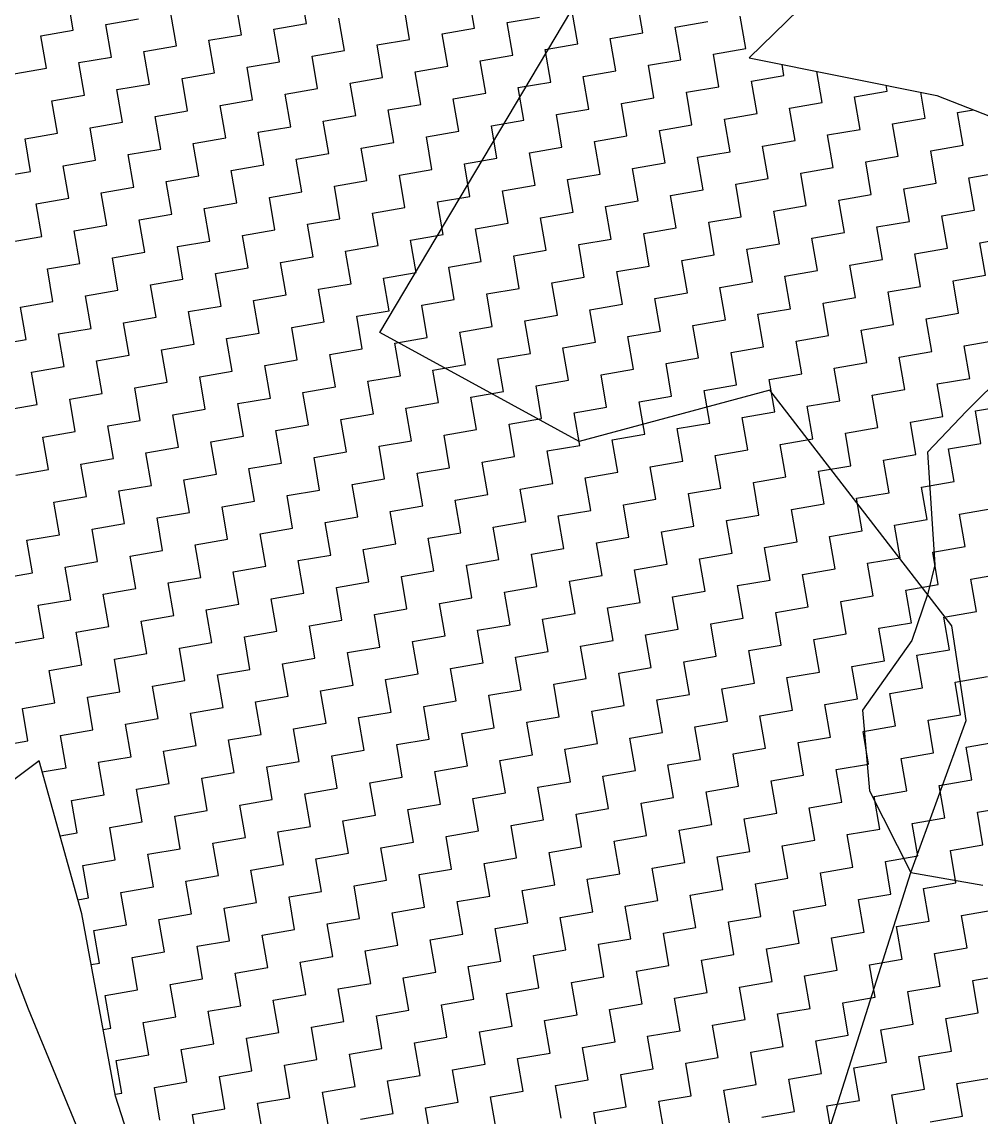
# Model space of a CAD drawing. Header units: metres. Extents: x 284659 to 287373, y 2024377 to 2026607.
# Drawn here: x 285619 to 286060, y 2025162 to 2025665 of the extents above; entities that cross this region are included whole.
import ezdxf

# ---------------------------------------------------------------- set-up
doc = ezdxf.new("R2010")
doc.units = ezdxf.units.M
doc.header["$MEASUREMENT"] = 0
for name, color, linetype in [('LINE_WATER', 4, 'Continuous'), ('POLY_HATCH', 12, 'Continuous'), ('POLY_PARCEL', 6, 'Continuous')]:
    doc.layers.add(name, color=color, linetype=linetype)

msp = doc.modelspace()

# ---------------------------------------------------------------- linework, layer by layer
at = {"layer": 'LINE_WATER'}
for p, q in [((286077.65, 2025510.54), (286052.9, 2025485.94)), ((286052.9, 2025485.94), (286034.97, 2025467.21)), ((286034.97, 2025467.21), (286038.39, 2025415.36)), ((286038.39, 2025415.36), (286035.15, 2025402.28)), ((286035.15, 2025402.28), (286027.89, 2025380.69)), ((286027.89, 2025380.69), (286005.21, 2025348.62)), ((286005.21, 2025348.62), (286008.43, 2025311.61)), ((286008.43, 2025311.61), (286027.39, 2025274.17)), ((286027.39, 2025274.17), (286060.42, 2025268.33))]:
    msp.add_line(p, q, dxfattribs=at)
at = {"layer": 'POLY_HATCH'}
for p, q in [((286040.6, 2025733.84), (285953.17, 2025648.31)), ((285953.17, 2025648.31), (286039.37, 2025630.97)), ((286039.37, 2025630.97), (286082.97, 2025613.88)), ((285626.87, 2025325.45), (285474.34, 2025211.37)), ((285646.52, 2025255.1), (285626.87, 2025325.45)), ((285661.94, 2025171.33), (285646.52, 2025255.1)), ((285673.91, 2025134.63), (285661.94, 2025171.33))]:
    msp.add_line(p, q, dxfattribs=at)
at = {"layer": 'POLY_HATCH', "linetype": 'Continuous'}
for p, q in [((285642.58, 2025661.03), (285640.01, 2025675.96)), ((285749.7, 2025664.04), (285747.14, 2025678.98)), ((285826.95, 2025661.92), (285824.39, 2025676.86)), ((285904.2, 2025659.81), (285901.64, 2025674.74)), ((285719.83, 2025658.91), (285717.26, 2025673.85)), ((285797.08, 2025656.79), (285794.51, 2025671.73)), ((285874.33, 2025654.68), (285871.76, 2025669.62)), ((285657.51, 2025663.59), (285672.45, 2025666.16)), ((285689.95, 2025653.78), (285687.39, 2025668.72)), ((285767.2, 2025651.67), (285764.64, 2025666.6)), ((285841.89, 2025664.49), (285856.83, 2025667.05)), ((285844.45, 2025649.55), (285841.89, 2025664.49)), ((285919.14, 2025662.37), (285934.08, 2025664.94)), ((285951.58, 2025652.56), (285949.01, 2025667.5)), ((285627.64, 2025658.46), (285642.58, 2025661.03)), ((285660.08, 2025648.65), (285657.51, 2025663.59)), ((285734.76, 2025661.48), (285749.7, 2025664.04)), ((285737.33, 2025646.54), (285734.76, 2025661.48)), ((285812.01, 2025659.36), (285826.95, 2025661.92)), ((285814.58, 2025644.42), (285812.01, 2025659.36)), ((285889.26, 2025657.24), (285904.2, 2025659.81)), ((285921.7, 2025647.43), (285919.14, 2025662.37)), ((285630.2, 2025643.53), (285627.64, 2025658.46)), ((285704.89, 2025656.35), (285719.83, 2025658.91)), ((285707.45, 2025641.41), (285704.89, 2025656.35)), ((285782.14, 2025654.23), (285797.08, 2025656.79)), ((285784.7, 2025639.29), (285782.14, 2025654.23)), ((285859.39, 2025652.11), (285874.33, 2025654.68)), ((285891.83, 2025642.31), (285889.26, 2025657.24)), ((285675.01, 2025651.22), (285689.95, 2025653.78)), ((285677.58, 2025636.28), (285675.01, 2025651.22)), ((285752.26, 2025649.1), (285767.2, 2025651.67)), ((285829.51, 2025646.99), (285844.45, 2025649.55)), ((285861.95, 2025637.18), (285859.39, 2025652.11)), ((285936.64, 2025650), (285951.58, 2025652.56)), ((285939.2, 2025635.06), (285936.64, 2025650)), ((285645.14, 2025646.09), (285660.08, 2025648.65)), ((285647.7, 2025631.15), (285645.14, 2025646.09)), ((285722.39, 2025643.97), (285737.33, 2025646.54)), ((285754.83, 2025634.17), (285752.26, 2025649.1)), ((285799.64, 2025641.86), (285814.58, 2025644.42)), ((285832.08, 2025632.05), (285829.51, 2025646.99)), ((285906.77, 2025644.87), (285921.7, 2025647.43)), ((285909.33, 2025629.93), (285906.77, 2025644.87)), ((285969.08, 2025640.19), (285968.2, 2025645.29)), ((285615.27, 2025640.96), (285630.2, 2025643.53)), ((285692.52, 2025638.85), (285707.45, 2025641.41)), ((285724.95, 2025629.04), (285722.39, 2025643.97)), ((285769.77, 2025636.73), (285784.7, 2025639.29)), ((285802.2, 2025626.92), (285799.64, 2025641.86)), ((285876.89, 2025639.74), (285891.83, 2025642.31)), ((285879.45, 2025624.8), (285876.89, 2025639.74)), ((285954.14, 2025637.63), (285969.08, 2025640.19)), ((285986.58, 2025627.82), (285984.13, 2025642.08)), ((285662.64, 2025633.72), (285677.58, 2025636.28)), ((285695.08, 2025623.91), (285692.52, 2025638.85)), ((285739.89, 2025631.6), (285754.83, 2025634.17)), ((285772.33, 2025621.79), (285769.77, 2025636.73)), ((285847.02, 2025634.61), (285861.95, 2025637.18)), ((285849.58, 2025619.68), (285847.02, 2025634.61)), ((285924.27, 2025632.5), (285939.2, 2025635.06)), ((285956.71, 2025622.69), (285954.14, 2025637.63)), ((286016.45, 2025632.94), (286015.98, 2025635.68)), ((285632.77, 2025628.59), (285647.7, 2025631.15)), ((285665.21, 2025618.78), (285662.64, 2025633.72)), ((285742.46, 2025616.66), (285739.89, 2025631.6)), ((285817.14, 2025629.48), (285832.08, 2025632.05)), ((285819.71, 2025614.55), (285817.14, 2025629.48)), ((285894.39, 2025627.37), (285909.33, 2025629.93)), ((285926.83, 2025617.56), (285924.27, 2025632.5)), ((286001.52, 2025630.38), (286016.45, 2025632.94)), ((286004.08, 2025615.44), (286001.52, 2025630.38)), ((286033.96, 2025620.57), (286031.91, 2025632.47)), ((285635.33, 2025613.65), (285632.77, 2025628.59)), ((285710.02, 2025626.47), (285724.95, 2025629.04)), ((285712.58, 2025611.54), (285710.02, 2025626.47)), ((285787.27, 2025624.36), (285802.2, 2025626.92)), ((285789.83, 2025609.42), (285787.27, 2025624.36)), ((285864.52, 2025622.24), (285879.45, 2025624.8)), ((285896.96, 2025612.43), (285894.39, 2025627.37)), ((285971.64, 2025625.25), (285986.58, 2025627.82)), ((285974.21, 2025610.32), (285971.64, 2025625.25)), ((286048.89, 2025623.14), (286056.17, 2025624.39)), ((285680.14, 2025621.34), (285695.08, 2025623.91)), ((285682.71, 2025606.41), (285680.14, 2025621.34)), ((285757.39, 2025619.23), (285772.33, 2025621.79)), ((285759.96, 2025604.29), (285757.39, 2025619.23)), ((285834.64, 2025617.11), (285849.58, 2025619.68)), ((285867.08, 2025607.3), (285864.52, 2025622.24)), ((285941.77, 2025620.12), (285956.71, 2025622.69)), ((285944.33, 2025605.19), (285941.77, 2025620.12)), ((286019.02, 2025618.01), (286033.96, 2025620.57)), ((286051.46, 2025608.2), (286048.89, 2025623.14)), ((285650.27, 2025616.22), (285665.21, 2025618.78)), ((285652.83, 2025601.28), (285650.27, 2025616.22)), ((285727.52, 2025614.1), (285742.46, 2025616.66)), ((285730.08, 2025599.16), (285727.52, 2025614.1)), ((285804.77, 2025611.98), (285819.71, 2025614.55)), ((285837.21, 2025602.17), (285834.64, 2025617.11)), ((285911.89, 2025615), (285926.83, 2025617.56)), ((285914.46, 2025600.06), (285911.89, 2025615)), ((285989.14, 2025612.88), (286004.08, 2025615.44)), ((286021.58, 2025603.07), (286019.02, 2025618.01)), ((285620.39, 2025611.09), (285635.33, 2025613.65)), ((285622.96, 2025596.15), (285620.39, 2025611.09)), ((285697.64, 2025608.97), (285712.58, 2025611.54)), ((285700.21, 2025594.03), (285697.64, 2025608.97)), ((285774.89, 2025606.85), (285789.83, 2025609.42)), ((285807.33, 2025597.05), (285804.77, 2025611.98)), ((285882.02, 2025609.87), (285896.96, 2025612.43)), ((285884.58, 2025594.93), (285882.02, 2025609.87)), ((285959.27, 2025607.75), (285974.21, 2025610.32)), ((285991.71, 2025597.94), (285989.14, 2025612.88)), ((285667.77, 2025603.84), (285682.71, 2025606.41)), ((285745.02, 2025601.73), (285759.96, 2025604.29)), ((285777.46, 2025591.92), (285774.89, 2025606.85)), ((285852.14, 2025604.74), (285867.08, 2025607.3)), ((285854.71, 2025589.8), (285852.14, 2025604.74)), ((285929.39, 2025602.62), (285944.33, 2025605.19)), ((285961.83, 2025592.81), (285959.27, 2025607.75)), ((286036.52, 2025605.63), (286051.46, 2025608.2)), ((286039.08, 2025590.7), (286036.52, 2025605.63)), ((285637.9, 2025598.71), (285652.83, 2025601.28)), ((285670.33, 2025588.91), (285667.77, 2025603.84)), ((285715.15, 2025596.6), (285730.08, 2025599.16)), ((285747.58, 2025586.79), (285745.02, 2025601.73)), ((285822.27, 2025599.61), (285837.21, 2025602.17)), ((285824.83, 2025584.67), (285822.27, 2025599.61)), ((285899.52, 2025597.49), (285914.46, 2025600.06)), ((285931.96, 2025587.69), (285929.39, 2025602.62)), ((286006.64, 2025600.51), (286021.58, 2025603.07)), ((286009.21, 2025585.57), (286006.64, 2025600.51)), ((285608.02, 2025593.59), (285622.96, 2025596.15)), ((285640.46, 2025583.78), (285637.9, 2025598.71)), ((285685.27, 2025591.47), (285700.21, 2025594.03)), ((285717.71, 2025581.66), (285715.15, 2025596.6)), ((285792.4, 2025594.48), (285807.33, 2025597.05)), ((285794.96, 2025579.54), (285792.4, 2025594.48)), ((285869.65, 2025592.37), (285884.58, 2025594.93)), ((285902.08, 2025582.56), (285899.52, 2025597.49)), ((285976.77, 2025595.38), (285991.71, 2025597.94)), ((285979.33, 2025580.44), (285976.77, 2025595.38)), ((286054.02, 2025593.26), (286068.96, 2025595.83)), ((285655.4, 2025586.34), (285670.33, 2025588.91)), ((285687.84, 2025576.53), (285685.27, 2025591.47)), ((285762.52, 2025589.35), (285777.46, 2025591.92)), ((285765.09, 2025574.42), (285762.52, 2025589.35)), ((285839.77, 2025587.24), (285854.71, 2025589.8)), ((285872.21, 2025577.43), (285869.65, 2025592.37)), ((285946.9, 2025590.25), (285961.83, 2025592.81)), ((285949.46, 2025575.31), (285946.9, 2025590.25)), ((286024.15, 2025588.13), (286039.08, 2025590.7)), ((286056.58, 2025578.32), (286054.02, 2025593.26)), ((285625.52, 2025581.21), (285640.46, 2025583.78)), ((285657.96, 2025571.4), (285655.4, 2025586.34)), ((285732.65, 2025584.23), (285747.58, 2025586.79)), ((285735.21, 2025569.29), (285732.65, 2025584.23)), ((285809.9, 2025582.11), (285824.83, 2025584.67)), ((285842.34, 2025572.3), (285839.77, 2025587.24)), ((285917.02, 2025585.12), (285931.96, 2025587.69)), ((285919.59, 2025570.18), (285917.02, 2025585.12)), ((285994.27, 2025583), (286009.21, 2025585.57)), ((286026.71, 2025573.2), (286024.15, 2025588.13)), ((285628.09, 2025566.28), (285625.52, 2025581.21)), ((285702.77, 2025579.1), (285717.71, 2025581.66)), ((285705.34, 2025564.16), (285702.77, 2025579.1)), ((285780.02, 2025576.98), (285794.96, 2025579.54)), ((285812.46, 2025567.17), (285809.9, 2025582.11)), ((285887.15, 2025579.99), (285902.08, 2025582.56)), ((285889.71, 2025565.06), (285887.15, 2025579.99)), ((285964.4, 2025577.88), (285979.33, 2025580.44)), ((285996.84, 2025568.07), (285994.27, 2025583)), ((285672.9, 2025573.97), (285687.84, 2025576.53)), ((285675.46, 2025559.03), (285672.9, 2025573.97)), ((285750.15, 2025571.85), (285765.09, 2025574.42)), ((285782.59, 2025562.04), (285780.02, 2025576.98)), ((285857.27, 2025574.86), (285872.21, 2025577.43)), ((285859.84, 2025559.93), (285857.27, 2025574.86)), ((285934.52, 2025572.75), (285949.46, 2025575.31)), ((285966.96, 2025562.94), (285964.4, 2025577.88)), ((286041.65, 2025575.76), (286056.58, 2025578.32)), ((286044.21, 2025560.82), (286041.65, 2025575.76)), ((285643.02, 2025568.84), (285657.96, 2025571.4)), ((285645.59, 2025553.9), (285643.02, 2025568.84)), ((285720.27, 2025566.72), (285735.21, 2025569.29)), ((285752.71, 2025556.91), (285750.15, 2025571.85)), ((285827.4, 2025569.74), (285842.34, 2025572.3)), ((285829.96, 2025554.8), (285827.4, 2025569.74)), ((285904.65, 2025567.62), (285919.59, 2025570.18)), ((285937.09, 2025557.81), (285934.52, 2025572.75)), ((286011.77, 2025570.63), (286026.71, 2025573.2)), ((286014.34, 2025555.69), (286011.77, 2025570.63)), ((285613.15, 2025563.71), (285628.09, 2025566.28)), ((285690.4, 2025561.6), (285705.34, 2025564.16)), ((285722.84, 2025551.79), (285720.27, 2025566.72)), ((285797.52, 2025564.61), (285812.46, 2025567.17)), ((285800.09, 2025549.67), (285797.52, 2025564.61)), ((285874.77, 2025562.49), (285889.71, 2025565.06)), ((285907.21, 2025552.68), (285904.65, 2025567.62)), ((285981.9, 2025565.5), (285996.84, 2025568.07)), ((285984.46, 2025550.57), (285981.9, 2025565.5)), ((286059.15, 2025563.39), (286074.09, 2025565.95)), ((285660.53, 2025556.47), (285675.46, 2025559.03)), ((285692.96, 2025546.66), (285690.4, 2025561.6)), ((285767.65, 2025559.48), (285782.59, 2025562.04)), ((285770.21, 2025544.54), (285767.65, 2025559.48)), ((285844.9, 2025557.36), (285859.84, 2025559.93)), ((285877.34, 2025547.55), (285874.77, 2025562.49)), ((285952.02, 2025560.38), (285966.96, 2025562.94)), ((285954.59, 2025545.44), (285952.02, 2025560.38)), ((286029.27, 2025558.26), (286044.21, 2025560.82)), ((286061.71, 2025548.45), (286059.15, 2025563.39)), ((285630.65, 2025551.34), (285645.59, 2025553.9)), ((285663.09, 2025541.53), (285660.53, 2025556.47)), ((285737.78, 2025554.35), (285752.71, 2025556.91)), ((285740.34, 2025539.41), (285737.78, 2025554.35)), ((285815.03, 2025552.23), (285829.96, 2025554.8)), ((285847.46, 2025542.43), (285844.9, 2025557.36)), ((285922.15, 2025555.25), (285937.09, 2025557.81)), ((285924.71, 2025540.31), (285922.15, 2025555.25)), ((285999.4, 2025553.13), (286014.34, 2025555.69)), ((286031.84, 2025543.32), (286029.27, 2025558.26)), ((285633.22, 2025536.4), (285630.65, 2025551.34)), ((285707.9, 2025549.22), (285722.84, 2025551.79)), ((285710.47, 2025534.29), (285707.9, 2025549.22)), ((285785.15, 2025547.11), (285800.09, 2025549.67)), ((285817.59, 2025537.3), (285815.03, 2025552.23)), ((285892.28, 2025550.12), (285907.21, 2025552.68)), ((285894.84, 2025535.18), (285892.28, 2025550.12)), ((285969.53, 2025548), (285984.46, 2025550.57)), ((286001.96, 2025538.19), (285999.4, 2025553.13)), ((285678.03, 2025544.09), (285692.96, 2025546.66)), ((285680.59, 2025529.16), (285678.03, 2025544.09)), ((285755.28, 2025541.98), (285770.21, 2025544.54)), ((285787.72, 2025532.17), (285785.15, 2025547.11)), ((285862.4, 2025544.99), (285877.34, 2025547.55)), ((285864.97, 2025530.05), (285862.4, 2025544.99)), ((285939.65, 2025542.87), (285954.59, 2025545.44)), ((285972.09, 2025533.06), (285969.53, 2025548)), ((286046.78, 2025545.89), (286061.71, 2025548.45)), ((286049.34, 2025530.95), (286046.78, 2025545.89)), ((285648.15, 2025538.97), (285663.09, 2025541.53)), ((285650.72, 2025524.03), (285648.15, 2025538.97)), ((285725.4, 2025536.85), (285740.34, 2025539.41)), ((285757.84, 2025527.04), (285755.28, 2025541.98)), ((285832.53, 2025539.86), (285847.46, 2025542.43)), ((285835.09, 2025524.92), (285832.53, 2025539.86)), ((285909.78, 2025537.75), (285924.71, 2025540.31)), ((285942.22, 2025527.94), (285939.65, 2025542.87)), ((286016.9, 2025540.76), (286031.84, 2025543.32)), ((286019.47, 2025525.82), (286016.9, 2025540.76)), ((285618.28, 2025533.84), (285633.22, 2025536.4)), ((285620.84, 2025518.9), (285618.28, 2025533.84)), ((285695.53, 2025531.72), (285710.47, 2025534.29)), ((285727.97, 2025521.91), (285725.4, 2025536.85)), ((285802.65, 2025534.73), (285817.59, 2025537.3)), ((285805.22, 2025519.8), (285802.65, 2025534.73)), ((285879.9, 2025532.62), (285894.84, 2025535.18)), ((285912.34, 2025522.81), (285909.78, 2025537.75)), ((285987.03, 2025535.63), (286001.96, 2025538.19)), ((285989.59, 2025520.69), (285987.03, 2025535.63)), ((285665.65, 2025526.59), (285680.59, 2025529.16)), ((285698.09, 2025516.78), (285695.53, 2025531.72)), ((285772.78, 2025529.6), (285787.72, 2025532.17)), ((285775.34, 2025514.67), (285772.78, 2025529.6)), ((285850.03, 2025527.49), (285864.97, 2025530.05)), ((285882.47, 2025517.68), (285879.9, 2025532.62)), ((285957.15, 2025530.5), (285972.09, 2025533.06)), ((285959.72, 2025515.56), (285957.15, 2025530.5)), ((286034.4, 2025528.38), (286049.34, 2025530.95)), ((285635.78, 2025521.46), (285650.72, 2025524.03)), ((285668.22, 2025511.66), (285665.65, 2025526.59)), ((285742.9, 2025524.48), (285757.84, 2025527.04)), ((285745.47, 2025509.54), (285742.9, 2025524.48)), ((285820.15, 2025522.36), (285835.09, 2025524.92)), ((285852.59, 2025512.55), (285850.03, 2025527.49)), ((285927.28, 2025525.37), (285942.22, 2025527.94)), ((285929.84, 2025510.44), (285927.28, 2025525.37)), ((286004.53, 2025523.26), (286019.47, 2025525.82)), ((286036.97, 2025513.45), (286034.4, 2025528.38)), ((285605.9, 2025516.34), (285620.84, 2025518.9)), ((285638.34, 2025506.53), (285635.78, 2025521.46)), ((285713.03, 2025519.35), (285727.97, 2025521.91)), ((285715.59, 2025504.41), (285713.03, 2025519.35)), ((285790.28, 2025517.23), (285805.22, 2025519.8)), ((285822.72, 2025507.42), (285820.15, 2025522.36)), ((285897.4, 2025520.24), (285912.34, 2025522.81)), ((285899.97, 2025505.31), (285897.4, 2025520.24)), ((285974.65, 2025518.13), (285989.59, 2025520.69)), ((286007.09, 2025508.32), (286004.53, 2025523.26)), ((286051.9, 2025516.01), (286066.84, 2025518.58)), ((285683.16, 2025514.22), (285698.09, 2025516.78)), ((285685.72, 2025499.28), (285683.16, 2025514.22)), ((285760.41, 2025512.1), (285775.34, 2025514.67)), ((285792.84, 2025502.29), (285790.28, 2025517.23)), ((285867.53, 2025515.12), (285882.47, 2025517.68)), ((285870.09, 2025500.18), (285867.53, 2025515.12)), ((285944.78, 2025513), (285959.72, 2025515.56)), ((285977.22, 2025503.19), (285974.65, 2025518.13)), ((286022.03, 2025510.88), (286036.97, 2025513.45)), ((286054.47, 2025501.07), (286051.9, 2025516.01)), ((285653.28, 2025509.09), (285668.22, 2025511.66)), ((285655.84, 2025494.15), (285653.28, 2025509.09)), ((285730.53, 2025506.97), (285745.47, 2025509.54)), ((285762.97, 2025497.17), (285760.41, 2025512.1)), ((285837.66, 2025509.99), (285852.59, 2025512.55)), ((285840.22, 2025495.05), (285837.66, 2025509.99)), ((285914.91, 2025507.87), (285929.84, 2025510.44)), ((285947.34, 2025498.06), (285944.78, 2025513)), ((285992.16, 2025505.75), (286007.09, 2025508.32)), ((286024.59, 2025495.95), (286022.03, 2025510.88)), ((285623.41, 2025503.96), (285638.34, 2025506.53)), ((285625.97, 2025489.03), (285623.41, 2025503.96)), ((285700.66, 2025501.85), (285715.59, 2025504.41)), ((285733.1, 2025492.04), (285730.53, 2025506.97)), ((285807.78, 2025504.86), (285822.72, 2025507.42)), ((285810.35, 2025489.92), (285807.78, 2025504.86)), ((285885.03, 2025502.74), (285899.97, 2025505.31)), ((285917.47, 2025492.93), (285914.91, 2025507.87)), ((285994.72, 2025490.82), (285992.16, 2025505.75)), ((285670.78, 2025496.72), (285685.72, 2025499.28)), ((285703.22, 2025486.91), (285700.66, 2025501.85)), ((285777.91, 2025499.73), (285792.84, 2025502.29)), ((285780.47, 2025484.79), (285777.91, 2025499.73)), ((285855.16, 2025497.61), (285870.09, 2025500.18)), ((285887.6, 2025487.81), (285885.03, 2025502.74)), ((285962.28, 2025500.63), (285977.22, 2025503.19)), ((285964.85, 2025485.69), (285962.28, 2025500.63)), ((286039.53, 2025498.51), (286054.47, 2025501.07)), ((286042.1, 2025483.57), (286039.53, 2025498.51)), ((285640.91, 2025491.59), (285655.84, 2025494.15)), ((285673.35, 2025481.78), (285670.78, 2025496.72)), ((285748.03, 2025494.6), (285762.97, 2025497.17)), ((285750.6, 2025479.66), (285748.03, 2025494.6)), ((285825.28, 2025492.49), (285840.22, 2025495.05)), ((285857.72, 2025482.68), (285855.16, 2025497.61)), ((285932.41, 2025495.5), (285947.34, 2025498.06)), ((285934.97, 2025480.56), (285932.41, 2025495.5)), ((286009.66, 2025493.38), (286024.59, 2025495.95)), ((286012.22, 2025478.44), (286009.66, 2025493.38)), ((285611.03, 2025486.46), (285625.97, 2025489.03)), ((285643.47, 2025476.65), (285640.91, 2025491.59)), ((285718.16, 2025489.47), (285733.1, 2025492.04)), ((285720.72, 2025474.54), (285718.16, 2025489.47)), ((285795.41, 2025487.36), (285810.35, 2025489.92)), ((285827.85, 2025477.55), (285825.28, 2025492.49)), ((285902.53, 2025490.37), (285917.47, 2025492.93)), ((285905.1, 2025475.43), (285902.53, 2025490.37)), ((285979.78, 2025488.25), (285994.72, 2025490.82)), ((285982.35, 2025473.32), (285979.78, 2025488.25)), ((286057.03, 2025486.14), (286071.97, 2025488.7)), ((285688.28, 2025484.35), (285703.22, 2025486.91)), ((285690.85, 2025469.41), (285688.28, 2025484.35)), ((285765.53, 2025482.23), (285780.47, 2025484.79)), ((285797.97, 2025472.42), (285795.41, 2025487.36)), ((285872.66, 2025485.24), (285887.6, 2025487.81)), ((285875.22, 2025470.3), (285872.66, 2025485.24)), ((285949.91, 2025483.12), (285964.85, 2025485.69)), ((286027.16, 2025481.01), (286042.1, 2025483.57)), ((286059.6, 2025471.2), (286057.03, 2025486.14)), ((285658.41, 2025479.22), (285673.35, 2025481.78)), ((285660.97, 2025464.28), (285658.41, 2025479.22)), ((285735.66, 2025477.1), (285750.6, 2025479.66)), ((285768.1, 2025467.29), (285765.53, 2025482.23)), ((285842.78, 2025480.11), (285857.72, 2025482.68)), ((285845.35, 2025465.18), (285842.78, 2025480.11)), ((285920.03, 2025478), (285934.97, 2025480.56)), ((285952.47, 2025468.19), (285949.91, 2025483.12)), ((285997.28, 2025475.88), (286012.22, 2025478.44)), ((286029.72, 2025466.07), (286027.16, 2025481.01)), ((285628.53, 2025474.09), (285643.47, 2025476.65)), ((285631.1, 2025459.15), (285628.53, 2025474.09)), ((285705.78, 2025471.97), (285720.72, 2025474.54)), ((285738.22, 2025462.16), (285735.66, 2025477.1)), ((285812.91, 2025474.98), (285827.85, 2025477.55)), ((285815.47, 2025460.05), (285812.91, 2025474.98)), ((285890.16, 2025472.87), (285905.1, 2025475.43)), ((285922.6, 2025463.06), (285920.03, 2025478)), ((285967.41, 2025470.75), (285982.35, 2025473.32)), ((285999.85, 2025460.94), (285997.28, 2025475.88)), ((285675.91, 2025466.84), (285690.85, 2025469.41)), ((285708.35, 2025457.03), (285705.78, 2025471.97)), ((285783.04, 2025469.86), (285797.97, 2025472.42)), ((285785.6, 2025454.92), (285783.04, 2025469.86)), ((285860.29, 2025467.74), (285875.22, 2025470.3)), ((285892.72, 2025457.93), (285890.16, 2025472.87)), ((285937.54, 2025465.62), (285952.47, 2025468.19)), ((285969.97, 2025455.81), (285967.41, 2025470.75)), ((286044.66, 2025468.64), (286059.6, 2025471.2)), ((286047.22, 2025453.7), (286044.66, 2025468.64)), ((285646.04, 2025461.72), (285660.97, 2025464.28)), ((285678.47, 2025451.91), (285675.91, 2025466.84)), ((285753.16, 2025464.73), (285768.1, 2025467.29)), ((285755.72, 2025449.79), (285753.16, 2025464.73)), ((285830.41, 2025462.61), (285845.35, 2025465.18)), ((285862.85, 2025452.8), (285860.29, 2025467.74)), ((285907.66, 2025460.5), (285922.6, 2025463.06)), ((285940.1, 2025450.69), (285937.54, 2025465.62)), ((286014.79, 2025463.51), (286029.72, 2025466.07)), ((286017.35, 2025448.57), (286014.79, 2025463.51)), ((285616.16, 2025456.59), (285631.1, 2025459.15)), ((285648.6, 2025446.78), (285646.04, 2025461.72)), ((285723.29, 2025459.6), (285738.22, 2025462.16)), ((285725.85, 2025444.66), (285723.29, 2025459.6)), ((285800.54, 2025457.48), (285815.47, 2025460.05)), ((285832.97, 2025447.67), (285830.41, 2025462.61)), ((285910.23, 2025445.56), (285907.66, 2025460.5)), ((285984.91, 2025458.38), (285999.85, 2025460.94)), ((285987.48, 2025443.44), (285984.91, 2025458.38)), ((285693.41, 2025454.47), (285708.35, 2025457.03)), ((285695.98, 2025439.53), (285693.41, 2025454.47)), ((285770.66, 2025452.35), (285785.6, 2025454.92)), ((285803.1, 2025442.55), (285800.54, 2025457.48)), ((285877.79, 2025455.37), (285892.72, 2025457.93)), ((285880.35, 2025440.43), (285877.79, 2025455.37)), ((285955.04, 2025453.25), (285969.97, 2025455.81)), ((285957.6, 2025438.31), (285955.04, 2025453.25)), ((286032.29, 2025451.13), (286047.22, 2025453.7)), ((285663.54, 2025449.34), (285678.47, 2025451.91)), ((285666.1, 2025434.41), (285663.54, 2025449.34)), ((285740.79, 2025447.23), (285755.72, 2025449.79)), ((285773.23, 2025437.42), (285770.66, 2025452.35)), ((285847.91, 2025450.24), (285862.85, 2025452.8)), ((285850.48, 2025435.3), (285847.91, 2025450.24)), ((285925.16, 2025448.12), (285940.1, 2025450.69)), ((285927.73, 2025433.18), (285925.16, 2025448.12)), ((286002.41, 2025446.01), (286017.35, 2025448.57)), ((286034.85, 2025436.2), (286032.29, 2025451.13)), ((285633.66, 2025444.21), (285648.6, 2025446.78)), ((285636.23, 2025429.28), (285633.66, 2025444.21)), ((285710.91, 2025442.1), (285725.85, 2025444.66)), ((285743.35, 2025432.29), (285740.79, 2025447.23)), ((285818.04, 2025445.11), (285832.97, 2025447.67)), ((285820.6, 2025430.17), (285818.04, 2025445.11)), ((285895.29, 2025442.99), (285910.23, 2025445.56)), ((285897.85, 2025428.06), (285895.29, 2025442.99)), ((285972.54, 2025440.88), (285987.48, 2025443.44)), ((286004.98, 2025431.07), (286002.41, 2025446.01)), ((285681.04, 2025436.97), (285695.98, 2025439.53)), ((285713.48, 2025427.16), (285710.91, 2025442.1)), ((285788.16, 2025439.98), (285803.1, 2025442.55)), ((285790.73, 2025425.04), (285788.16, 2025439.98)), ((285865.41, 2025437.87), (285880.35, 2025440.43)), ((285942.66, 2025435.75), (285957.6, 2025438.31)), ((285975.1, 2025425.94), (285972.54, 2025440.88)), ((286049.79, 2025438.76), (286064.73, 2025441.33)), ((286052.35, 2025423.82), (286049.79, 2025438.76)), ((285651.16, 2025431.84), (285666.1, 2025434.41)), ((285683.6, 2025422.03), (285681.04, 2025436.97)), ((285758.29, 2025434.85), (285773.23, 2025437.42)), ((285760.85, 2025419.92), (285758.29, 2025434.85)), ((285835.54, 2025432.74), (285850.48, 2025435.3)), ((285867.98, 2025422.93), (285865.41, 2025437.87)), ((285912.79, 2025430.62), (285927.73, 2025433.18)), ((285945.23, 2025420.81), (285942.66, 2025435.75)), ((286019.91, 2025433.63), (286034.85, 2025436.2)), ((286022.48, 2025418.7), (286019.91, 2025433.63)), ((285621.29, 2025426.71), (285636.23, 2025429.28)), ((285653.73, 2025416.9), (285651.16, 2025431.84)), ((285728.41, 2025429.72), (285743.35, 2025432.29)), ((285730.98, 2025414.79), (285728.41, 2025429.72)), ((285805.66, 2025427.61), (285820.6, 2025430.17)), ((285838.1, 2025417.8), (285835.54, 2025432.74)), ((285882.91, 2025425.49), (285897.85, 2025428.06)), ((285915.35, 2025415.68), (285912.79, 2025430.62)), ((285990.04, 2025428.5), (286004.98, 2025431.07)), ((285992.6, 2025413.57), (285990.04, 2025428.5)), ((285623.85, 2025411.78), (285621.29, 2025426.71)), ((285698.54, 2025424.6), (285713.48, 2025427.16)), ((285701.1, 2025409.66), (285698.54, 2025424.6)), ((285775.79, 2025422.48), (285790.73, 2025425.04)), ((285808.23, 2025412.67), (285805.66, 2025427.61)), ((285853.04, 2025420.36), (285867.98, 2025422.93)), ((285885.48, 2025410.56), (285882.91, 2025425.49)), ((285960.17, 2025423.38), (285975.1, 2025425.94)), ((285962.73, 2025408.44), (285960.17, 2025423.38)), ((286037.42, 2025421.26), (286052.35, 2025423.82)), ((285668.67, 2025419.47), (285683.6, 2025422.03)), ((285671.23, 2025404.53), (285668.67, 2025419.47)), ((285745.92, 2025417.35), (285760.85, 2025419.92)), ((285778.35, 2025407.54), (285775.79, 2025422.48)), ((285823.17, 2025415.24), (285838.1, 2025417.8)), ((285855.6, 2025405.43), (285853.04, 2025420.36)), ((285930.29, 2025418.25), (285945.23, 2025420.81)), ((285932.85, 2025403.31), (285930.29, 2025418.25)), ((286007.54, 2025416.13), (286022.48, 2025418.7)), ((286039.98, 2025406.32), (286037.42, 2025421.26)), ((285638.79, 2025414.34), (285653.73, 2025416.9)), ((285641.36, 2025399.4), (285638.79, 2025414.34)), ((285716.04, 2025412.22), (285730.98, 2025414.79)), ((285748.48, 2025402.41), (285745.92, 2025417.35)), ((285825.73, 2025400.3), (285823.17, 2025415.24)), ((285900.42, 2025413.12), (285915.35, 2025415.68)), ((285902.98, 2025398.18), (285900.42, 2025413.12)), ((285977.67, 2025411), (285992.6, 2025413.57)), ((286010.11, 2025401.19), (286007.54, 2025416.13)), ((285608.92, 2025409.21), (285623.85, 2025411.78)), ((285686.17, 2025407.09), (285701.1, 2025409.66)), ((285718.61, 2025397.29), (285716.04, 2025412.22)), ((285793.29, 2025410.11), (285808.23, 2025412.67)), ((285795.86, 2025395.17), (285793.29, 2025410.11)), ((285870.54, 2025407.99), (285885.48, 2025410.56)), ((285873.11, 2025393.05), (285870.54, 2025407.99)), ((285947.79, 2025405.87), (285962.73, 2025408.44)), ((285980.23, 2025396.07), (285977.67, 2025411)), ((286054.92, 2025408.89), (286069.85, 2025411.45)), ((286057.48, 2025393.95), (286054.92, 2025408.89)), ((285656.29, 2025401.97), (285671.23, 2025404.53)), ((285688.73, 2025392.16), (285686.17, 2025407.09)), ((285763.42, 2025404.98), (285778.35, 2025407.54)), ((285765.98, 2025390.04), (285763.42, 2025404.98)), ((285840.67, 2025402.86), (285855.6, 2025405.43)), ((285843.23, 2025387.93), (285840.67, 2025402.86)), ((285917.92, 2025400.75), (285932.85, 2025403.31)), ((285950.36, 2025390.94), (285947.79, 2025405.87)), ((286025.04, 2025403.76), (286039.98, 2025406.32)), ((286027.61, 2025388.82), (286025.04, 2025403.76)), ((285626.42, 2025396.84), (285641.36, 2025399.4)), ((285658.86, 2025387.03), (285656.29, 2025401.97)), ((285733.54, 2025399.85), (285748.48, 2025402.41)), ((285736.11, 2025384.91), (285733.54, 2025399.85)), ((285810.79, 2025397.73), (285825.73, 2025400.3)), ((285813.36, 2025382.8), (285810.79, 2025397.73)), ((285888.04, 2025395.62), (285902.98, 2025398.18)), ((285920.48, 2025385.81), (285917.92, 2025400.75)), ((285995.17, 2025398.63), (286010.11, 2025401.19)), ((285997.73, 2025383.69), (285995.17, 2025398.63)), ((285628.98, 2025381.9), (285626.42, 2025396.84)), ((285703.67, 2025394.72), (285718.61, 2025397.29)), ((285706.23, 2025379.78), (285703.67, 2025394.72)), ((285780.92, 2025392.61), (285795.86, 2025395.17)), ((285858.17, 2025390.49), (285873.11, 2025393.05)), ((285890.61, 2025380.68), (285888.04, 2025395.62)), ((285965.29, 2025393.5), (285980.23, 2025396.07)), ((285967.86, 2025378.56), (285965.29, 2025393.5)), ((286042.54, 2025391.39), (286057.48, 2025393.95)), ((285673.79, 2025389.59), (285688.73, 2025392.16)), ((285676.36, 2025374.66), (285673.79, 2025389.59)), ((285751.04, 2025387.48), (285765.98, 2025390.04)), ((285783.48, 2025377.67), (285780.92, 2025392.61)), ((285828.29, 2025385.36), (285843.23, 2025387.93)), ((285860.73, 2025375.55), (285858.17, 2025390.49)), ((285935.42, 2025388.37), (285950.36, 2025390.94)), ((285937.98, 2025373.44), (285935.42, 2025388.37)), ((286012.67, 2025386.26), (286027.61, 2025388.82)), ((286045.11, 2025376.45), (286042.54, 2025391.39)), ((285643.92, 2025384.47), (285658.86, 2025387.03)), ((285646.48, 2025369.53), (285643.92, 2025384.47)), ((285721.17, 2025382.35), (285736.11, 2025384.91)), ((285753.61, 2025372.54), (285751.04, 2025387.48)), ((285798.42, 2025380.23), (285813.36, 2025382.8)), ((285830.86, 2025370.42), (285828.29, 2025385.36)), ((285905.54, 2025383.24), (285920.48, 2025385.81)), ((285908.11, 2025368.31), (285905.54, 2025383.24)), ((285982.79, 2025381.13), (285997.73, 2025383.69)), ((286015.23, 2025371.32), (286012.67, 2025386.26)), ((285614.05, 2025379.34), (285628.98, 2025381.9)), ((285691.3, 2025377.22), (285706.23, 2025379.78)), ((285723.73, 2025367.41), (285721.17, 2025382.35)), ((285768.55, 2025375.1), (285783.48, 2025377.67)), ((285800.98, 2025365.3), (285798.42, 2025380.23)), ((285875.67, 2025378.12), (285890.61, 2025380.68)), ((285878.23, 2025363.18), (285875.67, 2025378.12)), ((285952.92, 2025376), (285967.86, 2025378.56)), ((285985.36, 2025366.19), (285982.79, 2025381.13)), ((285661.42, 2025372.09), (285676.36, 2025374.66)), ((285693.86, 2025362.28), (285691.3, 2025377.22)), ((285738.67, 2025369.98), (285753.61, 2025372.54)), ((285771.11, 2025360.17), (285768.55, 2025375.1)), ((285845.8, 2025372.99), (285860.73, 2025375.55)), ((285848.36, 2025358.05), (285845.8, 2025372.99)), ((285923.05, 2025370.87), (285937.98, 2025373.44)), ((285955.48, 2025361.06), (285952.92, 2025376)), ((286030.17, 2025373.88), (286045.11, 2025376.45)), ((286032.73, 2025358.95), (286030.17, 2025373.88)), ((285631.55, 2025366.96), (285646.48, 2025369.53)), ((285663.99, 2025357.16), (285661.42, 2025372.09)), ((285741.24, 2025355.04), (285738.67, 2025369.98)), ((285815.92, 2025367.86), (285830.86, 2025370.42)), ((285818.49, 2025352.92), (285815.92, 2025367.86)), ((285893.17, 2025365.74), (285908.11, 2025368.31)), ((285925.61, 2025355.93), (285923.05, 2025370.87)), ((286000.3, 2025368.76), (286015.23, 2025371.32)), ((286002.86, 2025353.82), (286000.3, 2025368.76)), ((285634.11, 2025352.03), (285631.55, 2025366.96)), ((285708.8, 2025364.85), (285723.73, 2025367.41)), ((285711.36, 2025349.91), (285708.8, 2025364.85)), ((285786.05, 2025362.73), (285800.98, 2025365.3)), ((285788.61, 2025347.79), (285786.05, 2025362.73)), ((285863.3, 2025360.62), (285878.23, 2025363.18)), ((285895.74, 2025350.81), (285893.17, 2025365.74)), ((285970.42, 2025363.63), (285985.36, 2025366.19)), ((285972.99, 2025348.69), (285970.42, 2025363.63)), ((286047.67, 2025361.51), (286062.61, 2025364.08)), ((285678.92, 2025359.72), (285693.86, 2025362.28)), ((285681.49, 2025344.78), (285678.92, 2025359.72)), ((285756.17, 2025357.6), (285771.11, 2025360.17)), ((285758.74, 2025342.67), (285756.17, 2025357.6)), ((285833.42, 2025355.49), (285848.36, 2025358.05)), ((285865.86, 2025345.68), (285863.3, 2025360.62)), ((285940.55, 2025358.5), (285955.48, 2025361.06)), ((285943.11, 2025343.56), (285940.55, 2025358.5)), ((286017.8, 2025356.38), (286032.73, 2025358.95)), ((286050.24, 2025346.57), (286047.67, 2025361.51)), ((285649.05, 2025354.59), (285663.99, 2025357.16)), ((285651.61, 2025339.65), (285649.05, 2025354.59)), ((285726.3, 2025352.47), (285741.24, 2025355.04)), ((285728.86, 2025337.54), (285726.3, 2025352.47)), ((285803.55, 2025350.36), (285818.49, 2025352.92)), ((285835.99, 2025340.55), (285833.42, 2025355.49)), ((285910.67, 2025353.37), (285925.61, 2025355.93)), ((285913.24, 2025338.43), (285910.67, 2025353.37)), ((285987.92, 2025351.25), (286002.86, 2025353.82)), ((286020.36, 2025341.45), (286017.8, 2025356.38)), ((285619.17, 2025349.46), (285634.11, 2025352.03)), ((285621.74, 2025334.53), (285619.17, 2025349.46)), ((285696.42, 2025347.35), (285711.36, 2025349.91)), ((285698.99, 2025332.41), (285696.42, 2025347.35)), ((285773.67, 2025345.23), (285788.61, 2025347.79)), ((285806.11, 2025335.42), (285803.55, 2025350.36)), ((285880.8, 2025348.24), (285895.74, 2025350.81)), ((285883.36, 2025333.3), (285880.8, 2025348.24)), ((285958.05, 2025346.13), (285972.99, 2025348.69)), ((285990.49, 2025336.32), (285987.92, 2025351.25)), ((285666.55, 2025342.22), (285681.49, 2025344.78)), ((285743.8, 2025340.1), (285758.74, 2025342.67)), ((285776.24, 2025330.29), (285773.67, 2025345.23)), ((285850.92, 2025343.11), (285865.86, 2025345.68)), ((285853.49, 2025328.18), (285850.92, 2025343.11)), ((285928.17, 2025341), (285943.11, 2025343.56)), ((285960.61, 2025331.19), (285958.05, 2025346.13)), ((286035.3, 2025344.01), (286050.24, 2025346.57)), ((286037.86, 2025329.07), (286035.3, 2025344.01)), ((285636.68, 2025337.09), (285651.61, 2025339.65)), ((285669.11, 2025327.28), (285666.55, 2025342.22)), ((285713.93, 2025334.97), (285728.86, 2025337.54)), ((285746.36, 2025325.16), (285743.8, 2025340.1)), ((285821.05, 2025337.99), (285835.99, 2025340.55)), ((285823.61, 2025323.05), (285821.05, 2025337.99)), ((285898.3, 2025335.87), (285913.24, 2025338.43)), ((285930.74, 2025326.06), (285928.17, 2025341)), ((286005.42, 2025338.88), (286020.36, 2025341.45)), ((286007.99, 2025323.94), (286005.42, 2025338.88)), ((285606.8, 2025331.96), (285621.74, 2025334.53)), ((285639.24, 2025322.15), (285636.68, 2025337.09)), ((285684.05, 2025329.84), (285698.99, 2025332.41)), ((285716.49, 2025320.04), (285713.93, 2025334.97)), ((285791.18, 2025332.86), (285806.11, 2025335.42)), ((285793.74, 2025317.92), (285791.18, 2025332.86)), ((285868.43, 2025330.74), (285883.36, 2025333.3)), ((285900.86, 2025320.93), (285898.3, 2025335.87)), ((285975.55, 2025333.75), (285990.49, 2025336.32)), ((285978.11, 2025318.82), (285975.55, 2025333.75)), ((286052.8, 2025331.64), (286067.74, 2025334.2)), ((285654.18, 2025324.72), (285669.11, 2025327.28)), ((285686.62, 2025314.91), (285684.05, 2025329.84)), ((285761.3, 2025327.73), (285776.24, 2025330.29)), ((285763.87, 2025312.79), (285761.3, 2025327.73)), ((285838.55, 2025325.61), (285853.49, 2025328.18)), ((285870.99, 2025315.8), (285868.43, 2025330.74)), ((285945.68, 2025328.62), (285960.61, 2025331.19)), ((285948.24, 2025313.69), (285945.68, 2025328.62)), ((286022.93, 2025326.51), (286037.86, 2025329.07)), ((286055.36, 2025316.7), (286052.8, 2025331.64)), ((285656.74, 2025309.78), (285654.18, 2025324.72)), ((285731.43, 2025322.6), (285746.36, 2025325.16)), ((285733.99, 2025307.66), (285731.43, 2025322.6)), ((285808.68, 2025320.48), (285823.61, 2025323.05)), ((285841.12, 2025310.68), (285838.55, 2025325.61)), ((285915.8, 2025323.5), (285930.74, 2025326.06)), ((285918.37, 2025308.56), (285915.8, 2025323.5)), ((285993.05, 2025321.38), (286007.99, 2025323.94)), ((286025.49, 2025311.57), (286022.93, 2025326.51)), ((285628.32, 2025320.28), (285639.24, 2025322.15)), ((285701.55, 2025317.47), (285716.49, 2025320.04)), ((285704.12, 2025302.53), (285701.55, 2025317.47)), ((285778.8, 2025315.36), (285793.74, 2025317.92)), ((285811.24, 2025305.55), (285808.68, 2025320.48)), ((285885.93, 2025318.37), (285900.86, 2025320.93)), ((285888.49, 2025303.43), (285885.93, 2025318.37)), ((285963.18, 2025316.25), (285978.11, 2025318.82)), ((285995.62, 2025306.44), (285993.05, 2025321.38)), ((285671.68, 2025312.34), (285686.62, 2025314.91)), ((285674.24, 2025297.41), (285671.68, 2025312.34)), ((285748.93, 2025310.23), (285763.87, 2025312.79)), ((285781.37, 2025300.42), (285778.8, 2025315.36)), ((285856.05, 2025313.24), (285870.99, 2025315.8)), ((285858.62, 2025298.3), (285856.05, 2025313.24)), ((285933.3, 2025311.12), (285948.24, 2025313.69)), ((285965.74, 2025301.31), (285963.18, 2025316.25)), ((286040.43, 2025314.14), (286055.36, 2025316.7)), ((286042.99, 2025299.2), (286040.43, 2025314.14)), ((285641.8, 2025307.22), (285656.74, 2025309.78)), ((285644.37, 2025292.28), (285641.8, 2025307.22)), ((285719.05, 2025305.1), (285733.99, 2025307.66)), ((285751.49, 2025295.29), (285748.93, 2025310.23)), ((285826.18, 2025308.11), (285841.12, 2025310.68)), ((285828.74, 2025293.17), (285826.18, 2025308.11)), ((285903.43, 2025305.99), (285918.37, 2025308.56)), ((285935.87, 2025296.19), (285933.3, 2025311.12)), ((286010.55, 2025309.01), (286025.49, 2025311.57)), ((286013.12, 2025294.07), (286010.55, 2025309.01)), ((285689.18, 2025299.97), (285704.12, 2025302.53)), ((285721.62, 2025290.16), (285719.05, 2025305.1)), ((285796.3, 2025302.98), (285811.24, 2025305.55)), ((285798.87, 2025288.05), (285796.3, 2025302.98)), ((285873.55, 2025300.87), (285888.49, 2025303.43)), ((285905.99, 2025291.06), (285903.43, 2025305.99)), ((285980.68, 2025303.88), (285995.62, 2025306.44)), ((285983.24, 2025288.94), (285980.68, 2025303.88)), ((286057.93, 2025301.76), (286072.87, 2025304.33)), ((285659.3, 2025294.84), (285674.24, 2025297.41)), ((285691.74, 2025285.03), (285689.18, 2025299.97)), ((285766.43, 2025297.85), (285781.37, 2025300.42)), ((285768.99, 2025282.92), (285766.43, 2025297.85)), ((285843.68, 2025295.74), (285858.62, 2025298.3)), ((285876.12, 2025285.93), (285873.55, 2025300.87)), ((285950.8, 2025298.75), (285965.74, 2025301.31)), ((285953.37, 2025283.81), (285950.8, 2025298.75)), ((286028.05, 2025296.63), (286042.99, 2025299.2)), ((286060.49, 2025286.83), (286057.93, 2025301.76)), ((285636.51, 2025290.93), (285644.37, 2025292.28)), ((285661.87, 2025279.9), (285659.3, 2025294.84)), ((285736.56, 2025292.73), (285751.49, 2025295.29)), ((285739.12, 2025277.79), (285736.56, 2025292.73)), ((285813.81, 2025290.61), (285828.74, 2025293.17)), ((285846.24, 2025280.8), (285843.68, 2025295.74)), ((285920.93, 2025293.62), (285935.87, 2025296.19)), ((285923.49, 2025278.68), (285920.93, 2025293.62)), ((285998.18, 2025291.51), (286013.12, 2025294.07)), ((286030.62, 2025281.7), (286028.05, 2025296.63)), ((285706.68, 2025287.6), (285721.62, 2025290.16)), ((285709.24, 2025272.66), (285706.68, 2025287.6)), ((285783.93, 2025285.48), (285798.87, 2025288.05)), ((285816.37, 2025275.67), (285813.81, 2025290.61)), ((285891.06, 2025288.49), (285905.99, 2025291.06)), ((285893.62, 2025273.56), (285891.06, 2025288.49)), ((285968.31, 2025286.38), (285983.24, 2025288.94)), ((286000.74, 2025276.57), (285998.18, 2025291.51)), ((285676.81, 2025282.47), (285691.74, 2025285.03)), ((285679.37, 2025267.53), (285676.81, 2025282.47)), ((285754.06, 2025280.35), (285768.99, 2025282.92)), ((285786.5, 2025270.54), (285783.93, 2025285.48)), ((285861.18, 2025283.36), (285876.12, 2025285.93)), ((285863.75, 2025268.43), (285861.18, 2025283.36)), ((285938.43, 2025281.25), (285953.37, 2025283.81)), ((285970.87, 2025271.44), (285968.31, 2025286.38)), ((286045.56, 2025284.26), (286060.49, 2025286.83)), ((286048.12, 2025269.32), (286045.56, 2025284.26)), ((285646.93, 2025277.34), (285661.87, 2025279.9)), ((285649.5, 2025262.4), (285646.93, 2025277.34)), ((285724.18, 2025275.22), (285739.12, 2025277.79)), ((285756.62, 2025265.42), (285754.06, 2025280.35)), ((285831.31, 2025278.24), (285846.24, 2025280.8)), ((285833.87, 2025263.3), (285831.31, 2025278.24)), ((285908.56, 2025276.12), (285923.49, 2025278.68)), ((285941, 2025266.31), (285938.43, 2025281.25)), ((286015.68, 2025279.13), (286030.62, 2025281.7)), ((286018.25, 2025264.2), (286015.68, 2025279.13)), ((285694.31, 2025270.1), (285709.24, 2025272.66)), ((285726.75, 2025260.29), (285724.18, 2025275.22)), ((285801.43, 2025273.11), (285816.37, 2025275.67)), ((285804, 2025258.17), (285801.43, 2025273.11)), ((285878.68, 2025270.99), (285893.62, 2025273.56)), ((285911.12, 2025261.18), (285908.56, 2025276.12)), ((285985.81, 2025274), (286000.74, 2025276.57)), ((285988.37, 2025259.07), (285985.81, 2025274)), ((285664.43, 2025264.97), (285679.37, 2025267.53)), ((285696.87, 2025255.16), (285694.31, 2025270.1)), ((285771.56, 2025267.98), (285786.5, 2025270.54)), ((285774.12, 2025253.04), (285771.56, 2025267.98)), ((285848.81, 2025265.86), (285863.75, 2025268.43)), ((285881.25, 2025256.05), (285878.68, 2025270.99)), ((285955.93, 2025268.88), (285970.87, 2025271.44)), ((285958.5, 2025253.94), (285955.93, 2025268.88)), ((286033.18, 2025266.76), (286048.12, 2025269.32)), ((285644.71, 2025261.58), (285649.5, 2025262.4)), ((285667, 2025250.03), (285664.43, 2025264.97)), ((285741.68, 2025262.85), (285756.62, 2025265.42)), ((285744.25, 2025247.91), (285741.68, 2025262.85)), ((285818.93, 2025260.74), (285833.87, 2025263.3)), ((285851.37, 2025250.93), (285848.81, 2025265.86)), ((285926.06, 2025263.75), (285941, 2025266.31)), ((285928.62, 2025248.81), (285926.06, 2025263.75)), ((286003.31, 2025261.63), (286018.25, 2025264.2)), ((286035.75, 2025251.82), (286033.18, 2025266.76)), ((285711.81, 2025257.72), (285726.75, 2025260.29)), ((285714.37, 2025242.79), (285711.81, 2025257.72)), ((285789.06, 2025255.61), (285804, 2025258.17)), ((285821.5, 2025245.8), (285818.93, 2025260.74)), ((285896.18, 2025258.62), (285911.12, 2025261.18)), ((285898.75, 2025243.68), (285896.18, 2025258.62)), ((285973.43, 2025256.5), (285988.37, 2025259.07)), ((286005.87, 2025246.69), (286003.31, 2025261.63)), ((286050.68, 2025254.39), (286065.62, 2025256.95)), ((285681.93, 2025252.59), (285696.87, 2025255.16)), ((285684.5, 2025237.66), (285681.93, 2025252.59)), ((285759.18, 2025250.48), (285774.12, 2025253.04)), ((285791.62, 2025240.67), (285789.06, 2025255.61)), ((285866.31, 2025253.49), (285881.25, 2025256.05)), ((285868.87, 2025238.55), (285866.31, 2025253.49)), ((285943.56, 2025251.37), (285958.5, 2025253.94)), ((285976, 2025241.57), (285973.43, 2025256.5)), ((286020.81, 2025249.26), (286035.75, 2025251.82)), ((286053.25, 2025239.45), (286050.68, 2025254.39)), ((285652.06, 2025247.47), (285667, 2025250.03)), ((285654.62, 2025232.53), (285652.06, 2025247.47)), ((285729.31, 2025245.35), (285744.25, 2025247.91)), ((285761.75, 2025235.54), (285759.18, 2025250.48)), ((285836.44, 2025248.36), (285851.37, 2025250.93)), ((285839, 2025233.42), (285836.44, 2025248.36)), ((285913.69, 2025246.25), (285928.62, 2025248.81)), ((285946.12, 2025236.44), (285943.56, 2025251.37)), ((286023.37, 2025234.32), (286020.81, 2025249.26)), ((285699.44, 2025240.22), (285714.37, 2025242.79)), ((285731.87, 2025230.41), (285729.31, 2025245.35)), ((285806.56, 2025243.23), (285821.5, 2025245.8)), ((285809.12, 2025228.3), (285806.56, 2025243.23)), ((285883.81, 2025241.12), (285898.75, 2025243.68)), ((285916.25, 2025231.31), (285913.69, 2025246.25)), ((285990.94, 2025244.13), (286005.87, 2025246.69)), ((285993.5, 2025229.19), (285990.94, 2025244.13)), ((285669.56, 2025235.09), (285684.5, 2025237.66)), ((285702, 2025225.28), (285699.44, 2025240.22)), ((285776.69, 2025238.11), (285791.62, 2025240.67)), ((285779.25, 2025223.17), (285776.69, 2025238.11)), ((285853.94, 2025235.99), (285868.87, 2025238.55)), ((285886.38, 2025226.18), (285883.81, 2025241.12)), ((285961.06, 2025239), (285976, 2025241.57)), ((285963.63, 2025224.06), (285961.06, 2025239)), ((286038.31, 2025236.89), (286053.25, 2025239.45)), ((286040.88, 2025221.95), (286038.31, 2025236.89)), ((285650.79, 2025231.87), (285654.62, 2025232.53)), ((285672.13, 2025220.16), (285669.56, 2025235.09)), ((285746.81, 2025232.98), (285761.75, 2025235.54)), ((285749.38, 2025218.04), (285746.81, 2025232.98)), ((285824.06, 2025230.86), (285839, 2025233.42)), ((285856.5, 2025221.05), (285853.94, 2025235.99)), ((285931.19, 2025233.87), (285946.12, 2025236.44)), ((285933.75, 2025218.94), (285931.19, 2025233.87)), ((286008.44, 2025231.76), (286023.37, 2025234.32)), ((286011, 2025216.82), (286008.44, 2025231.76)), ((285716.94, 2025227.85), (285731.87, 2025230.41)), ((285719.5, 2025212.91), (285716.94, 2025227.85)), ((285794.19, 2025225.73), (285809.12, 2025228.3)), ((285826.63, 2025215.92), (285824.06, 2025230.86)), ((285901.31, 2025228.74), (285916.25, 2025231.31)), ((285903.88, 2025213.81), (285901.31, 2025228.74)), ((285978.56, 2025226.63), (285993.5, 2025229.19)), ((285981.13, 2025211.69), (285978.56, 2025226.63)), ((286055.81, 2025224.51), (286070.75, 2025227.08)), ((285687.06, 2025222.72), (285702, 2025225.28)), ((285689.63, 2025207.78), (285687.06, 2025222.72)), ((285764.31, 2025220.6), (285779.25, 2025223.17)), ((285796.75, 2025210.8), (285794.19, 2025225.73)), ((285871.44, 2025223.62), (285886.38, 2025226.18)), ((285874, 2025208.68), (285871.44, 2025223.62)), ((285948.69, 2025221.5), (285963.63, 2025224.06)), ((286025.94, 2025219.38), (286040.88, 2025221.95)), ((286058.38, 2025209.57), (286055.81, 2025224.51)), ((285657.19, 2025217.59), (285672.13, 2025220.16)), ((285659.75, 2025202.65), (285657.19, 2025217.59)), ((285734.44, 2025215.48), (285749.38, 2025218.04)), ((285766.88, 2025205.67), (285764.31, 2025220.6)), ((285841.56, 2025218.49), (285856.5, 2025221.05)), ((285844.13, 2025203.55), (285841.56, 2025218.49)), ((285918.81, 2025216.37), (285933.75, 2025218.94)), ((285951.25, 2025206.56), (285948.69, 2025221.5)), ((285996.06, 2025214.26), (286011, 2025216.82)), ((286028.5, 2025204.45), (286025.94, 2025219.38)), ((285704.56, 2025210.35), (285719.5, 2025212.91)), ((285737, 2025200.54), (285734.44, 2025215.48)), ((285811.69, 2025213.36), (285826.63, 2025215.92)), ((285814.25, 2025198.42), (285811.69, 2025213.36)), ((285888.94, 2025211.24), (285903.88, 2025213.81)), ((285921.38, 2025201.43), (285918.81, 2025216.37)), ((285966.19, 2025209.13), (285981.13, 2025211.69)), ((285998.63, 2025199.32), (285996.06, 2025214.26)), ((285674.69, 2025205.22), (285689.63, 2025207.78)), ((285707.13, 2025195.41), (285704.56, 2025210.35)), ((285781.81, 2025208.23), (285796.75, 2025210.8)), ((285784.38, 2025193.29), (285781.81, 2025208.23)), ((285859.06, 2025206.11), (285874, 2025208.68)), ((285891.5, 2025196.31), (285888.94, 2025211.24)), ((285936.32, 2025204), (285951.25, 2025206.56)), ((285968.75, 2025194.19), (285966.19, 2025209.13)), ((286043.44, 2025207.01), (286058.38, 2025209.57)), ((286046, 2025192.07), (286043.44, 2025207.01)), ((285656.28, 2025202.06), (285659.75, 2025202.65)), ((285677.25, 2025190.28), (285674.69, 2025205.22)), ((285751.94, 2025203.1), (285766.88, 2025205.67)), ((285754.5, 2025188.17), (285751.94, 2025203.1)), ((285829.19, 2025200.99), (285844.13, 2025203.55)), ((285861.63, 2025191.18), (285859.06, 2025206.11)), ((285938.88, 2025189.06), (285936.32, 2025204)), ((286013.57, 2025201.88), (286028.5, 2025204.45)), ((286016.13, 2025186.95), (286013.57, 2025201.88)), ((285722.07, 2025197.97), (285737, 2025200.54)), ((285724.63, 2025183.04), (285722.07, 2025197.97)), ((285799.32, 2025195.86), (285814.25, 2025198.42)), ((285831.75, 2025186.05), (285829.19, 2025200.99)), ((285906.44, 2025198.87), (285921.38, 2025201.43)), ((285909, 2025183.93), (285906.44, 2025198.87)), ((285983.69, 2025196.75), (285998.63, 2025199.32)), ((285986.26, 2025181.82), (285983.69, 2025196.75)), ((285692.19, 2025192.85), (285707.13, 2025195.41)), ((285694.76, 2025177.91), (285692.19, 2025192.85)), ((285769.44, 2025190.73), (285784.38, 2025193.29)), ((285801.88, 2025180.92), (285799.32, 2025195.86)), ((285876.57, 2025193.74), (285891.5, 2025196.31)), ((285879.13, 2025178.8), (285876.57, 2025193.74)), ((285953.82, 2025191.63), (285968.75, 2025194.19)), ((285956.38, 2025176.69), (285953.82, 2025191.63)), ((286031.07, 2025189.51), (286046, 2025192.07)), ((285662.32, 2025187.72), (285677.25, 2025190.28)), ((285664.88, 2025172.78), (285662.32, 2025187.72)), ((285739.57, 2025185.6), (285754.5, 2025188.17)), ((285772.01, 2025175.79), (285769.44, 2025190.73)), ((285846.69, 2025188.61), (285861.63, 2025191.18)), ((285849.26, 2025173.68), (285846.69, 2025188.61)), ((285923.94, 2025186.5), (285938.88, 2025189.06)), ((285926.51, 2025171.56), (285923.94, 2025186.5)), ((286001.19, 2025184.38), (286016.13, 2025186.95)), ((286033.63, 2025174.57), (286031.07, 2025189.51)), ((285709.69, 2025180.47), (285724.63, 2025183.04)), ((285742.13, 2025170.66), (285739.57, 2025185.6)), ((285816.82, 2025183.48), (285831.75, 2025186.05)), ((285819.38, 2025168.55), (285816.82, 2025183.48)), ((285894.07, 2025181.37), (285909, 2025183.93)), ((285896.63, 2025166.43), (285894.07, 2025181.37)), ((285971.32, 2025179.25), (285986.26, 2025181.82)), ((286003.76, 2025169.44), (286001.19, 2025184.38)), ((285679.82, 2025175.34), (285694.76, 2025177.91)), ((285712.26, 2025165.54), (285709.69, 2025180.47)), ((285786.94, 2025178.36), (285801.88, 2025180.92)), ((285789.51, 2025163.42), (285786.94, 2025178.36)), ((285864.19, 2025176.24), (285879.13, 2025178.8)), ((285941.44, 2025174.12), (285956.38, 2025176.69)), ((285973.88, 2025164.32), (285971.32, 2025179.25)), ((286048.57, 2025177.14), (286063.51, 2025179.7)), ((286051.13, 2025162.2), (286048.57, 2025177.14)), ((285661.77, 2025172.25), (285664.88, 2025172.78)), ((285682.38, 2025160.41), (285679.82, 2025175.34)), ((285757.07, 2025173.23), (285772.01, 2025175.79)), ((285759.63, 2025158.29), (285757.07, 2025173.23)), ((285834.32, 2025171.11), (285849.26, 2025173.68)), ((285866.76, 2025161.3), (285864.19, 2025176.24)), ((285911.57, 2025169), (285926.51, 2025171.56)), ((285944.01, 2025159.19), (285941.44, 2025174.12)), ((286018.69, 2025172.01), (286033.63, 2025174.57)), ((286021.26, 2025157.07), (286018.69, 2025172.01)), ((285727.19, 2025168.1), (285742.13, 2025170.66)), ((285729.76, 2025153.16), (285727.19, 2025168.1)), ((285804.44, 2025165.98), (285819.38, 2025168.55)), ((285836.88, 2025156.17), (285834.32, 2025171.11)), ((285881.69, 2025163.87), (285896.63, 2025166.43)), ((285914.13, 2025154.06), (285911.57, 2025169)), ((285988.82, 2025166.88), (286003.76, 2025169.44)), ((285991.38, 2025151.94), (285988.82, 2025166.88)), ((285697.32, 2025162.97), (285712.26, 2025165.54)), ((285699.88, 2025148.03), (285697.32, 2025162.97)), ((285774.57, 2025160.86), (285789.51, 2025163.42)), ((285807.01, 2025151.05), (285804.44, 2025165.98)), ((285884.26, 2025148.93), (285881.69, 2025163.87)), ((285958.94, 2025161.75), (285973.88, 2025164.32)), ((286036.2, 2025159.63), (286051.13, 2025162.2))]:
    msp.add_line(p, q, dxfattribs=at)
at = {"layer": 'POLY_PARCEL'}
for p, q in [((285783.45, 2025522.1), (285888.55, 2025699.01)), ((285621.91, 2025211.35), (285459.51, 2025636.44)), ((285875.04, 2025472.08), (285783.45, 2025522.1)), ((285962.6, 2025495.72), (285875.04, 2025472.08)), ((286046.18, 2025387.38), (285962.6, 2025495.72)), ((286052.85, 2025343.92), (286046.18, 2025387.38)), ((286027.39, 2025274.17), (286052.85, 2025343.92)), ((285971.43, 2025097.5), (286027.39, 2025274.17)), ((285659.32, 2025120.84), (285621.91, 2025211.35))]:
    msp.add_line(p, q, dxfattribs=at)

doc.saveas('drawing.dxf')
